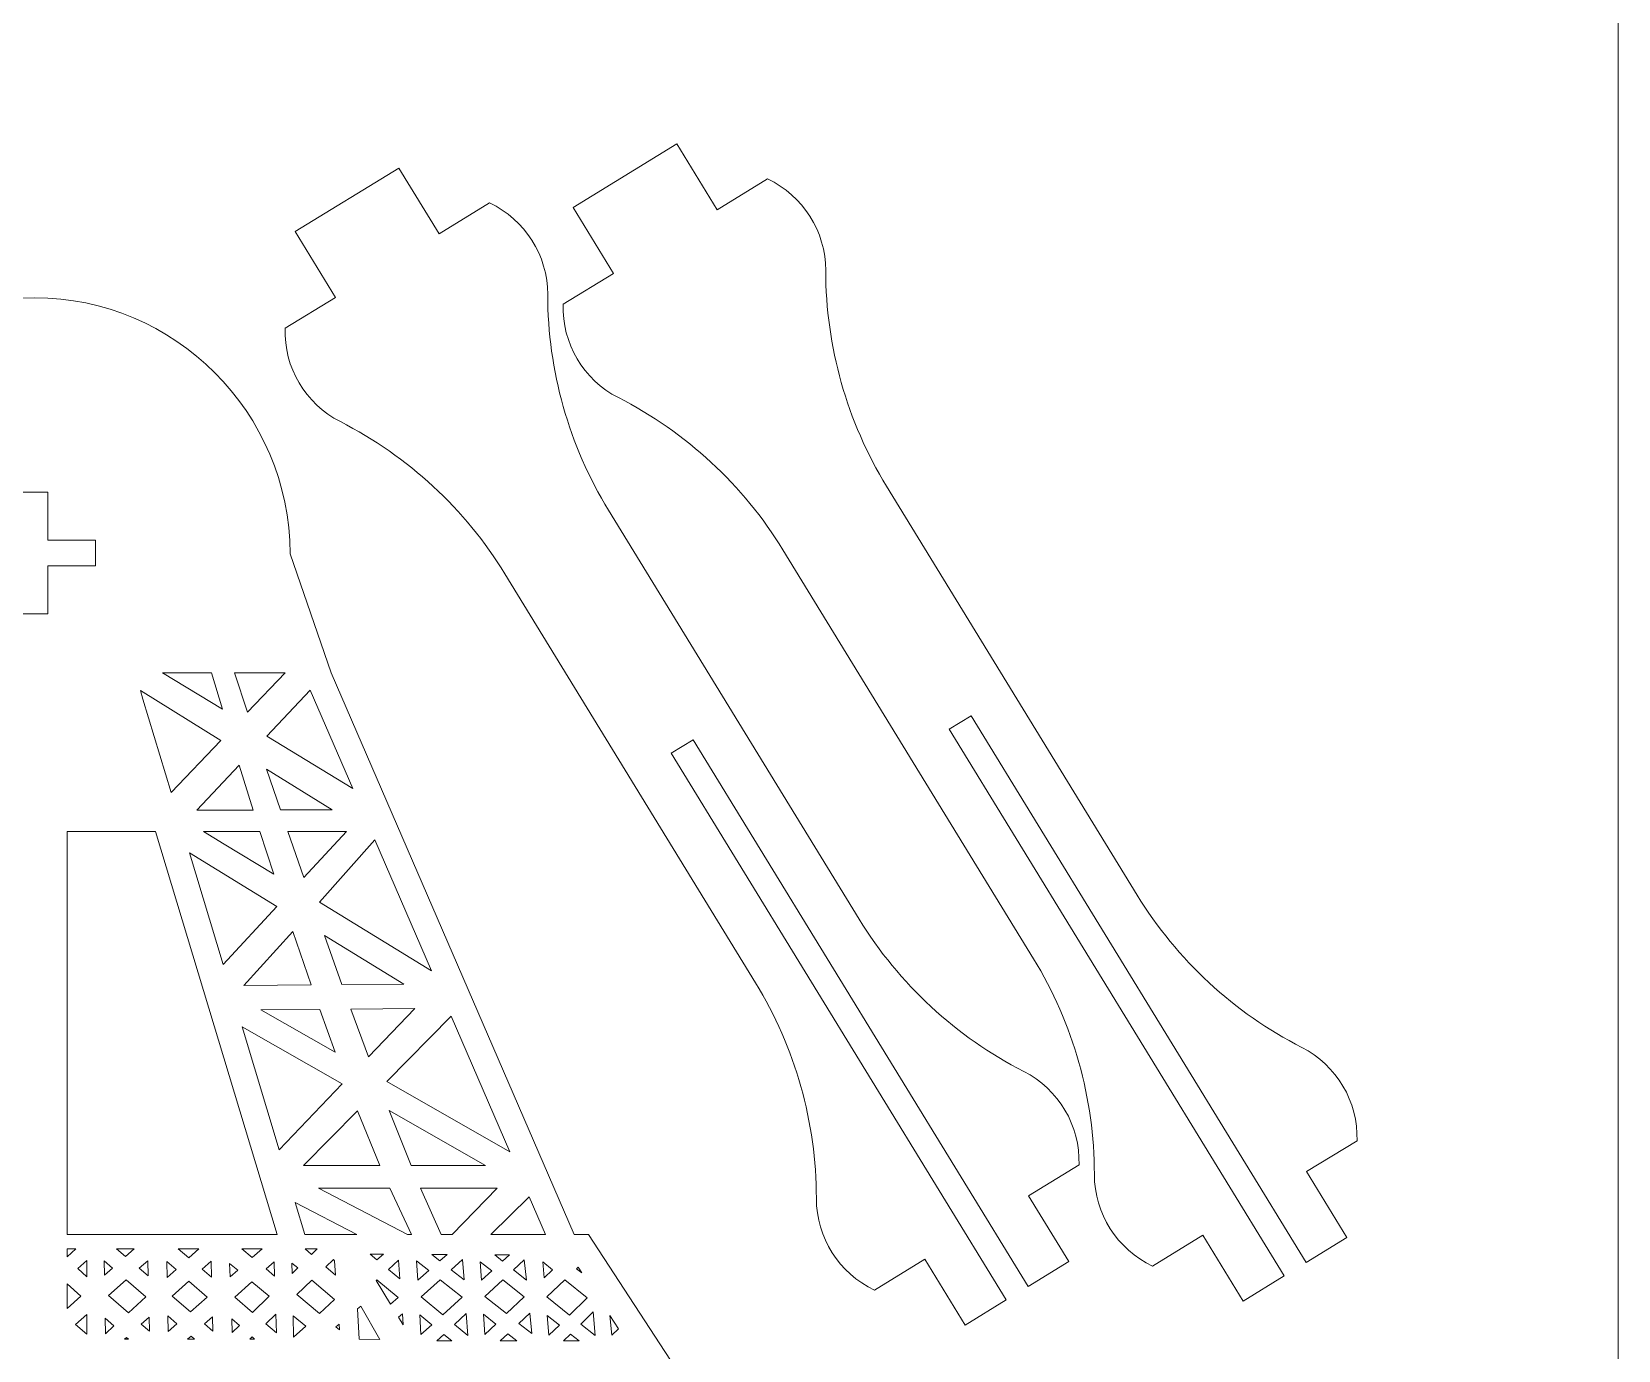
# Model space of a CAD drawing. Header units: millimetres. Extents: x -970 to 970, y -600 to 600.
# Drawn here: x 578.4 to 969.7, y -408.8 to -83.5 of the extents above; entities that cross this region are included whole.
import ezdxf

# ---------------------------------------------------------------- set-up
doc = ezdxf.new("R2010")
doc.units = ezdxf.units.MM
doc.header["$MEASUREMENT"] = 0
doc.layers.add('Camada 1', color=7, linetype='Continuous')

msp = doc.modelspace()

# ---------------------------------------------------------------- linework, layer by layer
at = {"layer": 'Camada 1', "color": 142, "lineweight": 20}
msp.add_lwpolyline([(-51.9447, -599.6855), (969.7313, -599.6855), (969.7313, 490.8211), (-51.9447, 490.8211), (-51.9447, -599.6855)], close=True, dxfattribs=at)
at = {"layer": 'Camada 1', "color": 230, "lineweight": 9}
for points in [[(723.0704, -173.8193), (739.805, -182.3556), (753.8555, -195.3501), (763.6707, -211.3682), (763.6707, -211.3682), (763.6707, -211.3682), (825.4794, -312.2376), (825.4794, -312.2376), (825.4794, -312.2376), (835.2945, -328.2555), (840.4925, -346.6742), (840.4999, -365.4602), (840.4999, -365.4602), (840.5037, -375.1371), (846.0919, -383.9429), (854.8462, -388.0666), (854.8462, -388.0666), (854.8462, -388.0666), (867.2769, -380.4496), (867.2769, -380.4496), (867.2769, -380.4496), (867.2769, -380.4496), (877.2274, -396.6884), (877.2274, -396.6884), (877.2274, -396.6884), (877.2274, -396.6884), (887.31, -390.5102), (887.31, -390.5102), (887.31, -390.5102), (887.31, -390.5102), (804.6576, -255.6244), (804.6576, -255.6244), (804.6576, -255.6244), (804.6576, -255.6244), (810.072, -252.3067), (810.072, -252.3067), (810.072, -252.3067), (810.072, -252.3067), (892.7244, -387.1925), (892.7244, -387.1925), (892.7244, -387.1925), (892.7244, -387.1925), (902.807, -381.0143), (902.807, -381.0143), (902.807, -381.0143), (902.807, -381.0143), (892.8565, -364.7755), (892.8565, -364.7755), (892.8565, -364.7755), (892.8565, -364.7755), (905.2872, -357.1585), (905.2872, -357.1585), (905.2872, -357.1585), (905.5879, -347.4862), (900.2794, -338.5091), (891.6591, -334.1119), (891.6591, -334.1119), (874.9245, -325.5756), (860.874, -312.5812), (851.0587, -296.5631), (851.0587, -296.5631), (851.0587, -296.5631), (789.2503, -195.694), (789.2503, -195.694), (789.2503, -195.694), (779.4351, -179.676), (774.2369, -161.2572), (774.2296, -142.4711), (774.2296, -142.4711), (774.2258, -132.7942), (768.6377, -123.9885), (759.8833, -119.8646), (759.8833, -119.8646), (759.8833, -119.8646), (747.4526, -127.4816), (747.4526, -127.4816), (747.4526, -127.4816), (747.4526, -127.4816), (737.5021, -111.2428), (737.5021, -111.2428), (737.5021, -111.2428), (737.5021, -111.2428), (711.9225, -126.9169), (711.9225, -126.9169), (711.9225, -126.9169), (711.9225, -126.9169), (721.873, -143.1558), (721.873, -143.1558), (721.873, -143.1558), (721.873, -143.1558), (709.4423, -150.7728), (709.4423, -150.7728), (709.4423, -150.7728), (709.1416, -160.4451), (714.4501, -169.4223), (723.0704, -173.8193)], [(654.4904, -179.7459), (671.225, -188.2822), (685.2755, -201.2767), (695.0907, -217.2948), (695.0907, -217.2948), (695.0907, -217.2948), (756.8994, -318.1642), (756.8994, -318.1642), (756.8994, -318.1642), (766.7145, -334.1821), (771.9126, -352.6008), (771.9199, -371.3868), (771.9199, -371.3868), (771.9237, -381.0637), (777.5119, -389.8695), (786.2662, -393.9932), (786.2662, -393.9932), (786.2662, -393.9932), (798.6969, -386.3762), (798.6969, -386.3762), (798.6969, -386.3762), (798.6969, -386.3762), (808.6474, -402.615), (808.6474, -402.615), (808.6474, -402.615), (808.6474, -402.615), (818.73, -396.4368), (818.73, -396.4368), (818.73, -396.4368), (818.73, -396.4368), (736.0776, -261.551), (736.0776, -261.551), (736.0776, -261.551), (736.0776, -261.551), (741.492, -258.2333), (741.492, -258.2333), (741.492, -258.2333), (741.492, -258.2333), (824.1444, -393.1191), (824.1444, -393.1191), (824.1444, -393.1191), (824.1444, -393.1191), (834.227, -386.9409), (834.227, -386.9409), (834.227, -386.9409), (834.227, -386.9409), (824.2765, -370.7021), (824.2765, -370.7021), (824.2765, -370.7021), (824.2765, -370.7021), (836.7072, -363.0851), (836.7072, -363.0851), (836.7072, -363.0851), (837.0079, -353.4128), (831.6994, -344.4357), (823.0791, -340.0385), (823.0791, -340.0385), (806.3445, -331.5022), (792.294, -318.5078), (782.4787, -302.4897), (782.4787, -302.4897), (782.4787, -302.4897), (720.6703, -201.6206), (720.6703, -201.6206), (720.6703, -201.6206), (710.8551, -185.6026), (705.6569, -167.1838), (705.6496, -148.3977), (705.6496, -148.3977), (705.6458, -138.7208), (700.0577, -129.9151), (691.3033, -125.7912), (691.3033, -125.7912), (691.3033, -125.7912), (678.8726, -133.4082), (678.8726, -133.4082), (678.8726, -133.4082), (678.8726, -133.4082), (668.9221, -117.1694), (668.9221, -117.1694), (668.9221, -117.1694), (668.9221, -117.1694), (643.3425, -132.8435), (643.3425, -132.8435), (643.3425, -132.8435), (643.3425, -132.8435), (653.293, -149.0824), (653.293, -149.0824), (653.293, -149.0824), (653.293, -149.0824), (640.8623, -156.6994), (640.8623, -156.6994), (640.8623, -156.6994), (640.5616, -166.3717), (645.8701, -175.3489), (654.4904, -179.7459)]]:
    msp.add_open_spline(points, degree=3, knots=[0, 0, 0, 0, 0.04, 0.04, 0.04, 0.04, 0.08, 0.08, 0.08, 0.08, 0.12, 0.12, 0.12, 0.12, 0.16, 0.16, 0.16, 0.16, 0.2, 0.2, 0.2, 0.2, 0.24, 0.24, 0.24, 0.24, 0.28, 0.28, 0.28, 0.28, 0.32, 0.32, 0.32, 0.32, 0.36, 0.36, 0.36, 0.36, 0.4, 0.4, 0.4, 0.4, 0.44, 0.44, 0.44, 0.44, 0.48, 0.48, 0.48, 0.48, 0.52, 0.52, 0.52, 0.52, 0.56, 0.56, 0.56, 0.56, 0.6, 0.6, 0.6, 0.6, 0.64, 0.64, 0.64, 0.64, 0.68, 0.68, 0.68, 0.68, 0.72, 0.72, 0.72, 0.72, 0.76, 0.76, 0.76, 0.76, 0.8, 0.8, 0.8, 0.8, 0.84, 0.84, 0.84, 0.84, 0.88, 0.88, 0.88, 0.88, 0.92, 0.92, 0.92, 0.92, 1, 1, 1, 1], dxfattribs=at)
at = {"layer": 'Camada 1', "color": 230, "lineweight": 20}
for points, knots in [([(516.1891, -212.3307), (516.1891, -212.3307), (505.761, -241.686), (505.761, -241.686), (505.761, -241.686), (505.761, -241.686), (445.8391, -380.3067), (445.8391, -380.3067), (445.8391, -380.3067), (445.8391, -380.3067), (442.335, -380.3067), (442.335, -380.3067), (442.335, -380.3067), (442.335, -380.3067), (352.7651, -517.5432), (352.7651, -517.5432), (352.7651, -517.5432), (352.7651, -517.5432), (352.7651, -535.2789), (352.7651, -535.2789), (352.7651, -535.2789), (352.7651, -535.2789), (355.9432, -535.2789), (355.9432, -535.2789), (355.9432, -535.2789), (355.9432, -535.2789), (355.9432, -543.5607), (355.9432, -543.5607), (355.9432, -543.5607), (355.9432, -543.5607), (352.7651, -543.5607), (352.7651, -543.5607), (352.7651, -543.5607), (352.7651, -543.5607), (352.7651, -550.4198), (352.7651, -550.4198), (352.7651, -550.4198), (352.7651, -550.4198), (372.9432, -550.4198), (372.9432, -550.4198), (372.9432, -550.4198), (372.9432, -550.4198), (372.9432, -547.2448), (372.9432, -547.2448), (372.9432, -547.2448), (372.9432, -547.2448), (412.9432, -547.2448), (412.9432, -547.2448), (412.9432, -547.2448), (412.9432, -547.2448), (412.9432, -550.4198), (412.9432, -550.4198), (412.9432, -550.4198), (412.9432, -550.4198), (745.0832, -550.4198), (745.0832, -550.4198), (745.0832, -550.4198), (745.0832, -550.4198), (745.0832, -547.2448), (745.0832, -547.2448), (745.0832, -547.2448), (745.0832, -547.2448), (785.0832, -547.2448), (785.0832, -547.2448), (785.0832, -547.2448), (785.0832, -547.2448), (785.0832, -550.4198), (785.0832, -550.4198), (785.0832, -550.4198), (785.0832, -550.4198), (805.2582, -550.4198), (805.2582, -550.4198), (805.2582, -550.4198), (805.2582, -550.4198), (805.2582, -543.5607), (805.2582, -543.5607), (805.2582, -543.5607), (805.2582, -543.5607), (802.0832, -543.5607), (802.0832, -543.5607), (802.0832, -543.5607), (802.0832, -543.5607), (802.0832, -535.2789), (802.0832, -535.2789), (802.0832, -535.2789), (802.0832, -535.2789), (805.2582, -535.2789), (805.2582, -535.2789), (805.2582, -535.2789), (805.2582, -535.2789), (805.2582, -517.5432), (805.2582, -517.5432), (805.2582, -517.5432), (805.2582, -517.5432), (715.6883, -380.3067), (715.6883, -380.3067), (715.6883, -380.3067), (715.6883, -380.3067), (712.1842, -380.3067), (712.1842, -380.3067), (712.1842, -380.3067), (712.1842, -380.3067), (652.2623, -241.686), (652.2623, -241.686), (652.2623, -241.686), (652.2623, -241.686), (642.0795, -212.3307), (642.0795, -212.3307), (642.0795, -212.3307), (642.0795, -177.452), (613.5, -149.1773), (579.1343, -149.1773), (579.1343, -149.1773), (544.7686, -149.1773), (517.6499, -175.8131), (516.0537, -209.2706), (516.0537, -209.2706), (516.0053, -210.2846), (516.1891, -211.3048), (516.1891, -212.3307)], [0, 0, 0, 0, 0.03225806, 0.03225806, 0.03225806, 0.03225806, 0.06451613, 0.06451613, 0.06451613, 0.06451613, 0.09677419, 0.09677419, 0.09677419, 0.09677419, 0.12903226, 0.12903226, 0.12903226, 0.12903226, 0.16129032, 0.16129032, 0.16129032, 0.16129032, 0.19354839, 0.19354839, 0.19354839, 0.19354839, 0.22580645, 0.22580645, 0.22580645, 0.22580645, 0.25806452, 0.25806452, 0.25806452, 0.25806452, 0.29032258, 0.29032258, 0.29032258, 0.29032258, 0.32258065, 0.32258065, 0.32258065, 0.32258065, 0.35483871, 0.35483871, 0.35483871, 0.35483871, 0.38709677, 0.38709677, 0.38709677, 0.38709677, 0.41935484, 0.41935484, 0.41935484, 0.41935484, 0.4516129, 0.4516129, 0.4516129, 0.4516129, 0.48387097, 0.48387097, 0.48387097, 0.48387097, 0.51612903, 0.51612903, 0.51612903, 0.51612903, 0.5483871, 0.5483871, 0.5483871, 0.5483871, 0.58064516, 0.58064516, 0.58064516, 0.58064516, 0.61290323, 0.61290323, 0.61290323, 0.61290323, 0.64516129, 0.64516129, 0.64516129, 0.64516129, 0.67741935, 0.67741935, 0.67741935, 0.67741935, 0.70967742, 0.70967742, 0.70967742, 0.70967742, 0.74193548, 0.74193548, 0.74193548, 0.74193548, 0.77419355, 0.77419355, 0.77419355, 0.77419355, 0.80645161, 0.80645161, 0.80645161, 0.80645161, 0.83870968, 0.83870968, 0.83870968, 0.83870968, 0.87096774, 0.87096774, 0.87096774, 0.87096774, 0.90322581, 0.90322581, 0.90322581, 0.90322581, 0.93548387, 0.93548387, 0.93548387, 0.93548387, 1, 1, 1, 1]), ([(582.3092, -197.1229), (582.3092, -197.1229), (582.3092, -208.9479), (582.3092, -208.9479), (582.3092, -208.9479), (582.3092, -208.9479), (594.1342, -208.9479), (594.1342, -208.9479), (594.1342, -208.9479), (594.1342, -208.9479), (594.1342, -215.2979), (594.1342, -215.2979), (594.1342, -215.2979), (594.1342, -215.2979), (582.3092, -215.2979), (582.3092, -215.2979), (582.3092, -215.2979), (582.3092, -215.2979), (582.3092, -227.1229), (582.3092, -227.1229), (582.3092, -227.1229), (582.3092, -227.1229), (575.9592, -227.1229), (575.9592, -227.1229), (575.9592, -227.1229), (575.9592, -227.1229), (575.9592, -215.2979), (575.9592, -215.2979), (575.9592, -215.2979), (575.9592, -215.2979), (564.1343, -215.2979), (564.1343, -215.2979), (564.1343, -215.2979), (564.1343, -215.2979), (564.1343, -208.9479), (564.1343, -208.9479), (564.1343, -208.9479), (564.1343, -208.9479), (575.9592, -208.9479), (575.9592, -208.9479), (575.9592, -208.9479), (575.9592, -208.9479), (575.9592, -197.1229), (575.9592, -197.1229), (575.9592, -197.1229), (575.9592, -197.1229), (582.3092, -197.1229), (582.3092, -197.1229)], [0, 0, 0, 0, 0.07692308, 0.07692308, 0.07692308, 0.07692308, 0.15384615, 0.15384615, 0.15384615, 0.15384615, 0.23076923, 0.23076923, 0.23076923, 0.23076923, 0.30769231, 0.30769231, 0.30769231, 0.30769231, 0.38461538, 0.38461538, 0.38461538, 0.38461538, 0.46153846, 0.46153846, 0.46153846, 0.46153846, 0.53846154, 0.53846154, 0.53846154, 0.53846154, 0.61538462, 0.61538462, 0.61538462, 0.61538462, 0.69230769, 0.69230769, 0.69230769, 0.69230769, 0.76923077, 0.76923077, 0.76923077, 0.76923077, 0.84615385, 0.84615385, 0.84615385, 0.84615385, 1, 1, 1, 1]), ([(610.5871, -241.686), (610.5871, -241.686), (622.7478, -241.6861), (622.7478, -241.6861), (622.7478, -241.6861), (622.7478, -241.6861), (625.3855, -250.6757), (625.3855, -250.6757), (625.3855, -250.6757), (625.3855, -250.6757), (610.5871, -241.686), (610.5871, -241.686)], [0, 0, 0, 0, 0.25, 0.25, 0.25, 0.25, 0.5, 0.5, 0.5, 0.5, 1, 1, 1, 1]), ([(628.3626, -241.686), (628.3626, -241.686), (640.8854, -241.6861), (640.8854, -241.6861), (640.8854, -241.6861), (640.8854, -241.6861), (631.6007, -251.4447), (631.6007, -251.4447), (631.6007, -251.4447), (631.6007, -251.4447), (628.3626, -241.686), (628.3626, -241.686)], [0, 0, 0, 0, 0.25, 0.25, 0.25, 0.25, 0.5, 0.5, 0.5, 0.5, 1, 1, 1, 1]), ([(605.2122, -246.0708), (605.2122, -246.0708), (624.9803, -258.4025), (624.9803, -258.4025), (624.9803, -258.4025), (624.9803, -258.4025), (612.7636, -271.2431), (612.7636, -271.2431), (612.7636, -271.2431), (612.7636, -271.2431), (605.7944, -248.1861), (605.7944, -248.1861), (605.7944, -248.1861), (605.7944, -248.1861), (605.2122, -246.0708), (605.2122, -246.0708)], [0, 0, 0, 0, 0.2, 0.2, 0.2, 0.2, 0.4, 0.4, 0.4, 0.4, 0.6, 0.6, 0.6, 0.6, 1, 1, 1, 1]), ([(636.352, -257.344), (636.352, -257.344), (647.0756, -245.9987), (647.0756, -245.9987), (647.0756, -245.9987), (647.0756, -245.9987), (657.5613, -270.268), (657.5613, -270.268), (657.5613, -270.268), (657.5613, -270.268), (636.352, -257.344), (636.352, -257.344)], [0, 0, 0, 0, 0.25, 0.25, 0.25, 0.25, 0.5, 0.5, 0.5, 0.5, 1, 1, 1, 1]), ([(629.5662, -264.5194), (629.5662, -264.5194), (632.994, -275.5619), (632.994, -275.5619), (632.994, -275.5619), (632.994, -275.5619), (619.0858, -275.6059), (619.0858, -275.6059), (619.0858, -275.6059), (619.0858, -275.6059), (629.5662, -264.5194), (629.5662, -264.5194)], [0, 0, 0, 0, 0.25, 0.25, 0.25, 0.25, 0.5, 0.5, 0.5, 0.5, 1, 1, 1, 1]), ([(639.7443, -275.5377), (639.7443, -275.5377), (636.31, -265.453), (636.31, -265.453), (636.31, -265.453), (636.31, -265.453), (652.4473, -275.4976), (652.4473, -275.4976), (652.4473, -275.4976), (652.4473, -275.4976), (639.7443, -275.5377), (639.7443, -275.5377)], [0, 0, 0, 0, 0.25, 0.25, 0.25, 0.25, 0.5, 0.5, 0.5, 0.5, 1, 1, 1, 1]), ([(587.0842, -280.8601), (587.0842, -280.8601), (608.88, -280.8601), (608.88, -280.8601), (608.88, -280.8601), (608.88, -280.8601), (638.939, -380.3067), (638.939, -380.3067), (638.939, -380.3067), (638.939, -380.3067), (587.0842, -380.3067), (587.0842, -380.3067), (587.0842, -380.3067), (587.0842, -380.3067), (587.0842, -280.8601), (587.0842, -280.8601)], [0, 0, 0, 0, 0.2, 0.2, 0.2, 0.2, 0.4, 0.4, 0.4, 0.4, 0.6, 0.6, 0.6, 0.6, 1, 1, 1, 1]), ([(620.7409, -280.8601), (620.7409, -280.8601), (634.6693, -280.8601), (634.6693, -280.8601), (634.6693, -280.8601), (634.6693, -280.8601), (638.0486, -291.3727), (638.0486, -291.3727), (638.0486, -291.3727), (638.0486, -291.3727), (625.8643, -283.9583), (625.8643, -283.9583), (625.8643, -283.9583), (625.8643, -283.9583), (620.7409, -280.8601), (620.7409, -280.8601)], [0, 0, 0, 0, 0.2, 0.2, 0.2, 0.2, 0.4, 0.4, 0.4, 0.4, 0.6, 0.6, 0.6, 0.6, 1, 1, 1, 1]), ([(641.5727, -280.8601), (641.5727, -280.8601), (645.4939, -292.1681), (645.4939, -292.1681), (645.4939, -292.1681), (645.4939, -292.1681), (655.9809, -280.8601), (655.9809, -280.8601), (655.9809, -280.8601), (655.9809, -280.8601), (641.5727, -280.8601), (641.5727, -280.8601)], [0, 0, 0, 0, 0.25, 0.25, 0.25, 0.25, 0.5, 0.5, 0.5, 0.5, 1, 1, 1, 1]), ([(649.3261, -298.2671), (649.3261, -298.2671), (663.0398, -282.948), (663.0398, -282.948), (663.0398, -282.948), (663.0398, -282.948), (676.9743, -315.1996), (676.9743, -315.1996), (676.9743, -315.1996), (676.9743, -315.1996), (649.3261, -298.2671), (649.3261, -298.2671)], [0, 0, 0, 0, 0.25, 0.25, 0.25, 0.25, 0.5, 0.5, 0.5, 0.5, 1, 1, 1, 1]), ([(617.264, -286.1321), (617.264, -286.1321), (638.8398, -299.3486), (638.8398, -299.3486), (638.8398, -299.3486), (638.8398, -299.3486), (625.5819, -313.6511), (625.5819, -313.6511), (625.5819, -313.6511), (625.5819, -313.6511), (617.264, -286.1321), (617.264, -286.1321)], [0, 0, 0, 0, 0.25, 0.25, 0.25, 0.25, 0.5, 0.5, 0.5, 0.5, 1, 1, 1, 1]), ([(642.7349, -305.5256), (642.7349, -305.5256), (647.2567, -318.6994), (647.2567, -318.6994), (647.2567, -318.6994), (647.2567, -318.6994), (630.6546, -318.8391), (630.6546, -318.8391), (630.6546, -318.8391), (630.6546, -318.8391), (642.7349, -305.5256), (642.7349, -305.5256)], [0, 0, 0, 0, 0.25, 0.25, 0.25, 0.25, 0.5, 0.5, 0.5, 0.5, 1, 1, 1, 1]), ([(650.5456, -306.5142), (650.5456, -306.5142), (670.1307, -318.5077), (670.1307, -318.5077), (670.1307, -318.5077), (670.1307, -318.5077), (654.8967, -318.6349), (654.8967, -318.6349), (654.8967, -318.6349), (654.8967, -318.6349), (650.5456, -306.5142), (650.5456, -306.5142)], [0, 0, 0, 0, 0.25, 0.25, 0.25, 0.25, 0.5, 0.5, 0.5, 0.5, 1, 1, 1, 1]), ([(634.8599, -324.8946), (634.8599, -324.8946), (649.394, -324.7526), (649.394, -324.7526), (649.394, -324.7526), (649.394, -324.7526), (653.2234, -335.3068), (653.2234, -335.3068), (653.2234, -335.3068), (653.2234, -335.3068), (634.8599, -324.8946), (634.8599, -324.8946)], [0, 0, 0, 0, 0.25, 0.25, 0.25, 0.25, 0.5, 0.5, 0.5, 0.5, 1, 1, 1, 1]), ([(657.0977, -324.6755), (657.0977, -324.6755), (672.8999, -324.5193), (672.8999, -324.5193), (672.8999, -324.5193), (672.8999, -324.5193), (661.4492, -336.4178), (661.4492, -336.4178), (661.4492, -336.4178), (661.4492, -336.4178), (657.0977, -324.6755), (657.0977, -324.6755)], [0, 0, 0, 0, 0.25, 0.25, 0.25, 0.25, 0.5, 0.5, 0.5, 0.5, 1, 1, 1, 1]), ([(665.9358, -342.5196), (665.9358, -342.5196), (681.827, -326.4312), (681.827, -326.4312), (681.827, -326.4312), (681.827, -326.4312), (696.268, -359.8551), (696.268, -359.8551), (696.268, -359.8551), (696.268, -359.8551), (665.9358, -342.5196), (665.9358, -342.5196)], [0, 0, 0, 0, 0.25, 0.25, 0.25, 0.25, 0.5, 0.5, 0.5, 0.5, 1, 1, 1, 1]), ([(630.2412, -329.0659), (630.2412, -329.0659), (654.9743, -343.139), (654.9743, -343.139), (654.9743, -343.139), (654.9743, -343.139), (639.4004, -359.3679), (639.4004, -359.3679), (639.4004, -359.3679), (639.4004, -359.3679), (630.2412, -329.0659), (630.2412, -329.0659)], [0, 0, 0, 0, 0.25, 0.25, 0.25, 0.25, 0.5, 0.5, 0.5, 0.5, 1, 1, 1, 1]), ([(645.3746, -363.2382), (645.3746, -363.2382), (658.7367, -349.7737), (658.7367, -349.7737), (658.7367, -349.7737), (658.7367, -349.7737), (664.2414, -363.2382), (664.2414, -363.2382), (664.2414, -363.2382), (664.2414, -363.2382), (645.3746, -363.2382), (645.3746, -363.2382)], [0, 0, 0, 0, 0.25, 0.25, 0.25, 0.25, 0.5, 0.5, 0.5, 0.5, 1, 1, 1, 1]), ([(666.5252, -349.7157), (666.5252, -349.7157), (690.2913, -363.2382), (690.2913, -363.2382), (690.2913, -363.2382), (690.2913, -363.2382), (671.9258, -363.2382), (671.9258, -363.2382), (671.9258, -363.2382), (671.9258, -363.2382), (666.5252, -349.7157), (666.5252, -349.7157)], [0, 0, 0, 0, 0.25, 0.25, 0.25, 0.25, 0.5, 0.5, 0.5, 0.5, 1, 1, 1, 1]), ([(649.0807, -368.8423), (649.0807, -368.8423), (666.6788, -368.8423), (666.6788, -368.8423), (666.6788, -368.8423), (666.6788, -368.8423), (672.0639, -380.3067), (672.0639, -380.3067), (672.0639, -380.3067), (672.0639, -380.3067), (671.0182, -380.3067), (671.0182, -380.3067), (671.0182, -380.3067), (671.0182, -380.3067), (649.0807, -368.8423), (649.0807, -368.8423)], [0, 0, 0, 0, 0.2, 0.2, 0.2, 0.2, 0.4, 0.4, 0.4, 0.4, 0.6, 0.6, 0.6, 0.6, 1, 1, 1, 1]), ([(674.2657, -368.8423), (674.2657, -368.8423), (693.1705, -368.8423), (693.1705, -368.8423), (693.1705, -368.8423), (693.1705, -368.8423), (682.0586, -380.3067), (682.0586, -380.3067), (682.0586, -380.3067), (682.0586, -380.3067), (679.3832, -380.3067), (679.3832, -380.3067), (679.3832, -380.3067), (679.3832, -380.3067), (674.2657, -368.8423), (674.2657, -368.8423)], [0, 0, 0, 0, 0.2, 0.2, 0.2, 0.2, 0.4, 0.4, 0.4, 0.4, 0.6, 0.6, 0.6, 0.6, 1, 1, 1, 1]), ([(691.6175, -380.3067), (691.6175, -380.3067), (701.0754, -370.9818), (701.0754, -370.9818), (701.0754, -370.9818), (701.0754, -370.9818), (705.1043, -380.3067), (705.1043, -380.3067), (705.1043, -380.3067), (705.1043, -380.3067), (691.6175, -380.3067), (691.6175, -380.3067)], [0, 0, 0, 0, 0.25, 0.25, 0.25, 0.25, 0.5, 0.5, 0.5, 0.5, 1, 1, 1, 1]), ([(643.3269, -372.3584), (643.3269, -372.3584), (658.5942, -380.3067), (658.5942, -380.3067), (658.5942, -380.3067), (658.5942, -380.3067), (645.7294, -380.3067), (645.7294, -380.3067), (645.7294, -380.3067), (645.7294, -380.3067), (643.3269, -372.3584), (643.3269, -372.3584)], [0, 0, 0, 0, 0.25, 0.25, 0.25, 0.25, 0.5, 0.5, 0.5, 0.5, 1, 1, 1, 1]), ([(587.0842, -383.7978), (587.0842, -383.7978), (589.2461, -383.7978), (589.2461, -383.7978), (589.2461, -383.7978), (589.2461, -383.7978), (587.0842, -385.7824), (587.0842, -385.7824), (587.0842, -385.7824), (587.0842, -385.7824), (587.0842, -383.7978), (587.0842, -383.7978)], [0, 0, 0, 0, 0.25, 0.25, 0.25, 0.25, 0.5, 0.5, 0.5, 0.5, 1, 1, 1, 1]), ([(591.9743, -386.7184), (591.9743, -386.7184), (591.9743, -390.688), (591.9743, -390.688), (591.9743, -390.688), (591.9743, -390.688), (589.7054, -388.7099), (589.7054, -388.7099), (589.7054, -388.7099), (589.7054, -388.7099), (591.9743, -386.7184), (591.9743, -386.7184)], [0, 0, 0, 0, 0.25, 0.25, 0.25, 0.25, 0.5, 0.5, 0.5, 0.5, 1, 1, 1, 1]), ([(596.261, -386.8048), (596.261, -386.8048), (598.2998, -388.5712), (598.2998, -388.5712), (598.2998, -388.5712), (598.2998, -388.5712), (596.3144, -390.3361), (596.3144, -390.3361), (596.3144, -390.3361), (596.3144, -390.3361), (596.261, -386.8048), (596.261, -386.8048)], [0, 0, 0, 0, 0.25, 0.25, 0.25, 0.25, 0.5, 0.5, 0.5, 0.5, 1, 1, 1, 1]), ([(599.245, -383.7978), (599.245, -383.7978), (603.6708, -383.7978), (603.6708, -383.7978), (603.6708, -383.7978), (603.6708, -383.7978), (601.5048, -385.7221), (601.5048, -385.7221), (601.5048, -385.7221), (601.5048, -385.7221), (599.245, -383.7978), (599.245, -383.7978)], [0, 0, 0, 0, 0.25, 0.25, 0.25, 0.25, 0.5, 0.5, 0.5, 0.5, 1, 1, 1, 1]), ([(607.0063, -386.7548), (607.0063, -386.7548), (607.0856, -390.4805), (607.0856, -390.4805), (607.0856, -390.4805), (607.0856, -390.4805), (604.8955, -388.6139), (604.8955, -388.6139), (604.8955, -388.6139), (604.8955, -388.6139), (607.0063, -386.7548), (607.0063, -386.7548)], [0, 0, 0, 0, 0.25, 0.25, 0.25, 0.25, 0.5, 0.5, 0.5, 0.5, 1, 1, 1, 1]), ([(611.7256, -386.9597), (611.7256, -386.9597), (613.9569, -388.932), (613.9569, -388.932), (613.9569, -388.932), (613.9569, -388.932), (611.7868, -390.903), (611.7868, -390.903), (611.7868, -390.903), (611.7868, -390.903), (611.7256, -386.9597), (611.7256, -386.9597)], [0, 0, 0, 0, 0.25, 0.25, 0.25, 0.25, 0.5, 0.5, 0.5, 0.5, 1, 1, 1, 1]), ([(614.5008, -383.7978), (614.5008, -383.7978), (619.6175, -383.7978), (619.6175, -383.7978), (619.6175, -383.7978), (619.6175, -383.7978), (617.1327, -386.053), (617.1327, -386.053), (617.1327, -386.053), (617.1327, -386.053), (614.5008, -383.7978), (614.5008, -383.7978)], [0, 0, 0, 0, 0.25, 0.25, 0.25, 0.25, 0.5, 0.5, 0.5, 0.5, 1, 1, 1, 1]), ([(620.3969, -388.8434), (620.3969, -388.8434), (622.6289, -386.8288), (622.6289, -386.8288), (622.6289, -386.8288), (622.6289, -386.8288), (622.7297, -390.8425), (622.7297, -390.8425), (622.7297, -390.8425), (622.7297, -390.8425), (620.3969, -388.8434), (620.3969, -388.8434)], [0, 0, 0, 0, 0.25, 0.25, 0.25, 0.25, 0.5, 0.5, 0.5, 0.5, 1, 1, 1, 1]), ([(627.1571, -387.4454), (627.1571, -387.4454), (629.1663, -389.0978), (629.1663, -389.0978), (629.1663, -389.0978), (629.1663, -389.0978), (627.2866, -390.7482), (627.2866, -390.7482), (627.2866, -390.7482), (627.2866, -390.7482), (627.1571, -387.4454), (627.1571, -387.4454)], [0, 0, 0, 0, 0.25, 0.25, 0.25, 0.25, 0.5, 0.5, 0.5, 0.5, 1, 1, 1, 1]), ([(630.167, -383.7978), (630.167, -383.7978), (635.2107, -383.7978), (635.2107, -383.7978), (635.2107, -383.7978), (635.2107, -383.7978), (632.76, -385.9474), (632.76, -385.9474), (632.76, -385.9474), (632.76, -385.9474), (630.167, -383.7978), (630.167, -383.7978)], [0, 0, 0, 0, 0.25, 0.25, 0.25, 0.25, 0.5, 0.5, 0.5, 0.5, 1, 1, 1, 1]), ([(636.184, -388.7901), (636.184, -388.7901), (638.1672, -387.0176), (638.1672, -387.0176), (638.1672, -387.0176), (638.1672, -387.0176), (638.2862, -390.5326), (638.2862, -390.5326), (638.2862, -390.5326), (638.2862, -390.5326), (636.184, -388.7901), (636.184, -388.7901)], [0, 0, 0, 0, 0.25, 0.25, 0.25, 0.25, 0.5, 0.5, 0.5, 0.5, 1, 1, 1, 1]), ([(642.5418, -387.3176), (642.5418, -387.3176), (643.9728, -388.5398), (643.9728, -388.5398), (643.9728, -388.5398), (643.9728, -388.5398), (642.6001, -389.8966), (642.6001, -389.8966), (642.6001, -389.8966), (642.6001, -389.8966), (642.5418, -387.3176), (642.5418, -387.3176)], [0, 0, 0, 0, 0.25, 0.25, 0.25, 0.25, 0.5, 0.5, 0.5, 0.5, 1, 1, 1, 1]), ([(645.7853, -383.7978), (645.7853, -383.7978), (648.7755, -383.7978), (648.7755, -383.7978), (648.7755, -383.7978), (648.7755, -383.7978), (647.3756, -385.181), (647.3756, -385.181), (647.3756, -385.181), (647.3756, -385.181), (645.7853, -383.7978), (645.7853, -383.7978)], [0, 0, 0, 0, 0.25, 0.25, 0.25, 0.25, 0.5, 0.5, 0.5, 0.5, 1, 1, 1, 1]), ([(650.9252, -388.2637), (650.9252, -388.2637), (652.8396, -386.4475), (652.8396, -386.4475), (652.8396, -386.4475), (652.8396, -386.4475), (653.0235, -386.7651), (653.0235, -386.7651), (653.0235, -386.7651), (653.0235, -386.7651), (653.2892, -390.3198), (653.2892, -390.3198), (653.2892, -390.3198), (653.2892, -390.3198), (650.9252, -388.2637), (650.9252, -388.2637)], [0, 0, 0, 0, 0.2, 0.2, 0.2, 0.2, 0.4, 0.4, 0.4, 0.4, 0.6, 0.6, 0.6, 0.6, 1, 1, 1, 1]), ([(661.8229, -385.1066), (661.8229, -385.1066), (665.1531, -385.125), (665.1531, -385.125), (665.1531, -385.125), (665.1531, -385.125), (663.5269, -386.5263), (663.5269, -386.5263), (663.5269, -386.5263), (663.5269, -386.5263), (661.8229, -385.1066), (661.8229, -385.1066)], [0, 0, 0, 0, 0.25, 0.25, 0.25, 0.25, 0.5, 0.5, 0.5, 0.5, 1, 1, 1, 1]), ([(666.3518, -388.8797), (666.3518, -388.8797), (668.8511, -386.612), (668.8511, -386.612), (668.8511, -386.612), (668.8511, -386.612), (669.1844, -391.2388), (669.1844, -391.2388), (669.1844, -391.2388), (669.1844, -391.2388), (666.3518, -388.8797), (666.3518, -388.8797)], [0, 0, 0, 0, 0.25, 0.25, 0.25, 0.25, 0.5, 0.5, 0.5, 0.5, 1, 1, 1, 1]), ([(673.3016, -386.7629), (673.3016, -386.7629), (676.3206, -389.1742), (676.3206, -389.1742), (676.3206, -389.1742), (676.3206, -389.1742), (673.5817, -391.5717), (673.5817, -391.5717), (673.5817, -391.5717), (673.5817, -391.5717), (673.3016, -386.7629), (673.3016, -386.7629)], [0, 0, 0, 0, 0.25, 0.25, 0.25, 0.25, 0.5, 0.5, 0.5, 0.5, 1, 1, 1, 1]), ([(677.0832, -385.192), (677.0832, -385.192), (680.8476, -385.2126), (680.8476, -385.2126), (680.8476, -385.2126), (680.8476, -385.2126), (679.0716, -386.7696), (679.0716, -386.7696), (679.0716, -386.7696), (679.0716, -386.7696), (677.0832, -385.192), (677.0832, -385.192)], [0, 0, 0, 0, 0.25, 0.25, 0.25, 0.25, 0.5, 0.5, 0.5, 0.5, 1, 1, 1, 1]), ([(681.8511, -388.9729), (681.8511, -388.9729), (684.6626, -386.4378), (684.6626, -386.4378), (684.6626, -386.4378), (684.6626, -386.4378), (684.9987, -391.469), (684.9987, -391.469), (684.9987, -391.469), (684.9987, -391.469), (681.8511, -388.9729), (681.8511, -388.9729)], [0, 0, 0, 0, 0.25, 0.25, 0.25, 0.25, 0.5, 0.5, 0.5, 0.5, 1, 1, 1, 1]), ([(688.9844, -386.9838), (688.9844, -386.9838), (691.8248, -389.2554), (691.8248, -389.2554), (691.8248, -389.2554), (691.8248, -389.2554), (689.2749, -391.5459), (689.2749, -391.5459), (689.2749, -391.5459), (689.2749, -391.5459), (688.9844, -386.9838), (688.9844, -386.9838)], [0, 0, 0, 0, 0.25, 0.25, 0.25, 0.25, 0.5, 0.5, 0.5, 0.5, 1, 1, 1, 1]), ([(692.5664, -385.2793), (692.5664, -385.2793), (696.2317, -385.2999), (696.2317, -385.2999), (696.2317, -385.2999), (696.2317, -385.2999), (694.5099, -386.8472), (694.5099, -386.8472), (694.5099, -386.8472), (694.5099, -386.8472), (692.5664, -385.2793), (692.5664, -385.2793)], [0, 0, 0, 0, 0.25, 0.25, 0.25, 0.25, 0.5, 0.5, 0.5, 0.5, 1, 1, 1, 1]), ([(697.1814, -388.9982), (697.1814, -388.9982), (699.8694, -386.4986), (699.8694, -386.4986), (699.8694, -386.4986), (699.8694, -386.4986), (700.3796, -391.5759), (700.3796, -391.5759), (700.3796, -391.5759), (700.3796, -391.5759), (697.1814, -388.9982), (697.1814, -388.9982)], [0, 0, 0, 0, 0.25, 0.25, 0.25, 0.25, 0.5, 0.5, 0.5, 0.5, 1, 1, 1, 1]), ([(704.7682, -390.9812), (704.7682, -390.9812), (704.4376, -387.0417), (704.4376, -387.0417), (704.4376, -387.0417), (704.4376, -387.0417), (706.854, -388.9929), (706.854, -388.9929), (706.854, -388.9929), (706.854, -388.9929), (704.7682, -390.9812), (704.7682, -390.9812)], [0, 0, 0, 0, 0.25, 0.25, 0.25, 0.25, 0.5, 0.5, 0.5, 0.5, 1, 1, 1, 1]), ([(713.1711, -388.3426), (713.1711, -388.3426), (714.0938, -389.7562), (714.0938, -389.7562), (714.0938, -389.7562), (714.0938, -389.7562), (712.7672, -388.7247), (712.7672, -388.7247), (712.7672, -388.7247), (712.7672, -388.7247), (713.1711, -388.3426), (713.1711, -388.3426)], [0, 0, 0, 0, 0.25, 0.25, 0.25, 0.25, 0.5, 0.5, 0.5, 0.5, 1, 1, 1, 1]), ([(587.0842, -392.4661), (587.0842, -392.4661), (590.4833, -395.5185), (590.4833, -395.5185), (590.4833, -395.5185), (590.4833, -395.5185), (587.0842, -398.5399), (587.0842, -398.5399), (587.0842, -398.5399), (587.0842, -398.5399), (587.0842, -392.4661), (587.0842, -392.4661)], [0, 0, 0, 0, 0.25, 0.25, 0.25, 0.25, 0.5, 0.5, 0.5, 0.5, 1, 1, 1, 1]), ([(601.6502, -391.4724), (601.6502, -391.4724), (606.5182, -395.6859), (606.5182, -395.6859), (606.5182, -395.6859), (606.5182, -395.6859), (602.2075, -399.5983), (602.2075, -399.5983), (602.2075, -399.5983), (602.2075, -399.5983), (597.2864, -395.3132), (597.2864, -395.3132), (597.2864, -395.3132), (597.2864, -395.3132), (601.6502, -391.4724), (601.6502, -391.4724)], [0, 0, 0, 0, 0.2, 0.2, 0.2, 0.2, 0.4, 0.4, 0.4, 0.4, 0.6, 0.6, 0.6, 0.6, 1, 1, 1, 1]), ([(612.996, -395.5185), (612.996, -395.5185), (617.1546, -391.7674), (617.1546, -391.7674), (617.1546, -391.7674), (617.1546, -391.7674), (621.6205, -395.7199), (621.6205, -395.7199), (621.6205, -395.7199), (621.6205, -395.7199), (617.4882, -399.3464), (617.4882, -399.3464), (617.4882, -399.3464), (617.4882, -399.3464), (612.996, -395.5185), (612.996, -395.5185)], [0, 0, 0, 0, 0.2, 0.2, 0.2, 0.2, 0.4, 0.4, 0.4, 0.4, 0.6, 0.6, 0.6, 0.6, 1, 1, 1, 1]), ([(632.6384, -391.9569), (632.6384, -391.9569), (636.9384, -395.4944), (636.9384, -395.4944), (636.9384, -395.4944), (636.9384, -395.4944), (632.8626, -399.5207), (632.8626, -399.5207), (632.8626, -399.5207), (632.8626, -399.5207), (628.4269, -395.7232), (628.4269, -395.7232), (628.4269, -395.7232), (628.4269, -395.7232), (632.6384, -391.9569), (632.6384, -391.9569)], [0, 0, 0, 0, 0.2, 0.2, 0.2, 0.2, 0.4, 0.4, 0.4, 0.4, 0.6, 0.6, 0.6, 0.6, 1, 1, 1, 1]), ([(647.4784, -391.5358), (647.4784, -391.5358), (653.0829, -396.3259), (653.0829, -396.3259), (653.0829, -396.3259), (653.0829, -396.3259), (649.3779, -399.7371), (649.3779, -399.7371), (649.3779, -399.7371), (649.3779, -399.7371), (643.7561, -395.0717), (643.7561, -395.0717), (643.7561, -395.0717), (643.7561, -395.0717), (647.4784, -391.5358), (647.4784, -391.5358)], [0, 0, 0, 0, 0.2, 0.2, 0.2, 0.2, 0.4, 0.4, 0.4, 0.4, 0.6, 0.6, 0.6, 0.6, 1, 1, 1, 1]), ([(663.4668, -391.4976), (663.4668, -391.4976), (668.7514, -395.7913), (668.7514, -395.7913), (668.7514, -395.7913), (668.7514, -395.7913), (666.8677, -397.4349), (666.8677, -397.4349), (666.8677, -397.4349), (666.8677, -397.4349), (663.3426, -391.6098), (663.3426, -391.6098), (663.3426, -391.6098), (663.3426, -391.6098), (663.4668, -391.4976), (663.4668, -391.4976)], [0, 0, 0, 0, 0.2, 0.2, 0.2, 0.2, 0.4, 0.4, 0.4, 0.4, 0.6, 0.6, 0.6, 0.6, 1, 1, 1, 1]), ([(674.4665, -395.6433), (674.4665, -395.6433), (679.1355, -391.4289), (679.1355, -391.4289), (679.1355, -391.4289), (679.1355, -391.4289), (684.5699, -395.772), (684.5699, -395.772), (684.5699, -395.772), (684.5699, -395.772), (679.7825, -400.0709), (679.7825, -400.0709), (679.7825, -400.0709), (679.7825, -400.0709), (674.4665, -395.6433), (674.4665, -395.6433)], [0, 0, 0, 0, 0.2, 0.2, 0.2, 0.2, 0.4, 0.4, 0.4, 0.4, 0.6, 0.6, 0.6, 0.6, 1, 1, 1, 1]), ([(694.5532, -391.4405), (694.5532, -391.4405), (699.8455, -395.678), (699.8455, -395.678), (699.8455, -395.678), (699.8455, -395.678), (695.5125, -399.8104), (695.5125, -399.8104), (695.5125, -399.8104), (695.5125, -399.8104), (690.1368, -395.5467), (690.1368, -395.5467), (690.1368, -395.5467), (690.1368, -395.5467), (694.5532, -391.4405), (694.5532, -391.4405)], [0, 0, 0, 0, 0.2, 0.2, 0.2, 0.2, 0.4, 0.4, 0.4, 0.4, 0.6, 0.6, 0.6, 0.6, 1, 1, 1, 1]), ([(705.4439, -395.6584), (705.4439, -395.6584), (709.8952, -391.4466), (709.8952, -391.4466), (709.8952, -391.4466), (709.8952, -391.4466), (715.3988, -395.8883), (715.3988, -395.8883), (715.3988, -395.8883), (715.3988, -395.8883), (711.0318, -400.1607), (711.0318, -400.1607), (711.0318, -400.1607), (711.0318, -400.1607), (705.4439, -395.6584), (705.4439, -395.6584)], [0, 0, 0, 0, 0.2, 0.2, 0.2, 0.2, 0.4, 0.4, 0.4, 0.4, 0.6, 0.6, 0.6, 0.6, 1, 1, 1, 1]), ([(659.5113, -397.941), (659.5113, -397.941), (664.2739, -406.1457), (664.2739, -406.1457), (664.2739, -406.1457), (664.2739, -406.1457), (659.1234, -406.1424), (659.1234, -406.1424), (659.1234, -406.1424), (659.1234, -406.1424), (658.7226, -398.6058), (658.7226, -398.6058), (658.7226, -398.6058), (658.7226, -398.6058), (659.5113, -397.941), (659.5113, -397.941)], [0, 0, 0, 0, 0.2, 0.2, 0.2, 0.2, 0.4, 0.4, 0.4, 0.4, 0.6, 0.6, 0.6, 0.6, 1, 1, 1, 1]), ([(591.9743, -399.9889), (591.9743, -399.9889), (591.9743, -404.8421), (591.9743, -404.8421), (591.9743, -404.8421), (591.9743, -404.8421), (589.1469, -402.4792), (589.1469, -402.4792), (589.1469, -402.4792), (589.1469, -402.4792), (591.9743, -399.9889), (591.9743, -399.9889)], [0, 0, 0, 0, 0.25, 0.25, 0.25, 0.25, 0.5, 0.5, 0.5, 0.5, 1, 1, 1, 1]), ([(596.4754, -400.9064), (596.4754, -400.9064), (598.631, -402.8435), (598.631, -402.8435), (598.631, -402.8435), (598.631, -402.8435), (596.5344, -404.746), (596.5344, -404.746), (596.5344, -404.746), (596.5344, -404.746), (596.4754, -400.9064), (596.4754, -400.9064)], [0, 0, 0, 0, 0.25, 0.25, 0.25, 0.25, 0.5, 0.5, 0.5, 0.5, 1, 1, 1, 1]), ([(607.3023, -400.6513), (607.3023, -400.6513), (607.3756, -404.0957), (607.3756, -404.0957), (607.3756, -404.0957), (607.3756, -404.0957), (605.3947, -402.3724), (605.3947, -402.3724), (605.3947, -402.3724), (605.3947, -402.3724), (607.3023, -400.6513), (607.3023, -400.6513)], [0, 0, 0, 0, 0.25, 0.25, 0.25, 0.25, 0.5, 0.5, 0.5, 0.5, 1, 1, 1, 1]), ([(611.9307, -400.3719), (611.9307, -400.3719), (614.139, -402.2817), (614.139, -402.2817), (614.139, -402.2817), (614.139, -402.2817), (611.9884, -404.1704), (611.9884, -404.1704), (611.9884, -404.1704), (611.9884, -404.1704), (611.9307, -400.3719), (611.9307, -400.3719)], [0, 0, 0, 0, 0.25, 0.25, 0.25, 0.25, 0.5, 0.5, 0.5, 0.5, 1, 1, 1, 1]), ([(621.0105, -402.3448), (621.0105, -402.3448), (622.9761, -400.5893), (622.9761, -400.5893), (622.9761, -400.5893), (622.9761, -400.5893), (623.0646, -404.0984), (623.0646, -404.0984), (623.0646, -404.0984), (623.0646, -404.0984), (621.0105, -402.3448), (621.0105, -402.3448)], [0, 0, 0, 0, 0.25, 0.25, 0.25, 0.25, 0.5, 0.5, 0.5, 0.5, 1, 1, 1, 1]), ([(627.6952, -401.1021), (627.6952, -401.1021), (629.5779, -402.7681), (629.5779, -402.7681), (629.5779, -402.7681), (629.5779, -402.7681), (627.8288, -404.4973), (627.8288, -404.4973), (627.8288, -404.4973), (627.8288, -404.4973), (627.6952, -401.1021), (627.6952, -401.1021)], [0, 0, 0, 0, 0.25, 0.25, 0.25, 0.25, 0.5, 0.5, 0.5, 0.5, 1, 1, 1, 1]), ([(636.1271, -402.3178), (636.1271, -402.3178), (638.6033, -399.9662), (638.6033, -399.9662), (638.6033, -399.9662), (638.6033, -399.9662), (638.759, -404.5707), (638.759, -404.5707), (638.759, -404.5707), (638.759, -404.5707), (636.1271, -402.3178), (636.1271, -402.3178)], [0, 0, 0, 0, 0.25, 0.25, 0.25, 0.25, 0.5, 0.5, 0.5, 0.5, 1, 1, 1, 1]), ([(642.8392, -400.3514), (642.8392, -400.3514), (645.9411, -402.9025), (645.9411, -402.9025), (645.9411, -402.9025), (645.9411, -402.9025), (642.9612, -405.644), (642.9612, -405.644), (642.9612, -405.644), (642.9612, -405.644), (642.8392, -400.3514), (642.8392, -400.3514)], [0, 0, 0, 0, 0.25, 0.25, 0.25, 0.25, 0.5, 0.5, 0.5, 0.5, 1, 1, 1, 1]), ([(653.4145, -403.0873), (653.4145, -403.0873), (654.1899, -402.4332), (654.1899, -402.4332), (654.1899, -402.4332), (654.1899, -402.4332), (654.2925, -403.8153), (654.2925, -403.8153), (654.2925, -403.8153), (654.2925, -403.8153), (653.4145, -403.0873), (653.4145, -403.0873)], [0, 0, 0, 0, 0.25, 0.25, 0.25, 0.25, 0.5, 0.5, 0.5, 0.5, 1, 1, 1, 1]), ([(668.8505, -400.7086), (668.8505, -400.7086), (669.8005, -399.8518), (669.8005, -399.8518), (669.8005, -399.8518), (669.8005, -399.8518), (669.997, -402.6044), (669.997, -402.6044), (669.997, -402.6044), (669.997, -402.6044), (668.8505, -400.7086), (668.8505, -400.7086)], [0, 0, 0, 0, 0.25, 0.25, 0.25, 0.25, 0.5, 0.5, 0.5, 0.5, 1, 1, 1, 1]), ([(674.0791, -400.1192), (674.0791, -400.1192), (677.0448, -402.5302), (677.0448, -402.5302), (677.0448, -402.5302), (677.0448, -402.5302), (674.3595, -404.9414), (674.3595, -404.9414), (674.3595, -404.9414), (674.3595, -404.9414), (674.0791, -400.1192), (674.0791, -400.1192)], [0, 0, 0, 0, 0.25, 0.25, 0.25, 0.25, 0.5, 0.5, 0.5, 0.5, 1, 1, 1, 1]), ([(682.6743, -402.4811), (682.6743, -402.4811), (685.5559, -399.8048), (685.5559, -399.8048), (685.5559, -399.8048), (685.5559, -399.8048), (685.9148, -405.1786), (685.9148, -405.1786), (685.9148, -405.1786), (685.9148, -405.1786), (682.6743, -402.4811), (682.6743, -402.4811)], [0, 0, 0, 0, 0.25, 0.25, 0.25, 0.25, 0.5, 0.5, 0.5, 0.5, 1, 1, 1, 1]), ([(689.814, -399.9662), (689.814, -399.9662), (692.8234, -402.3706), (692.8234, -402.3706), (692.8234, -402.3706), (692.8234, -402.3706), (690.1331, -404.9339), (690.1331, -404.9339), (690.1331, -404.9339), (690.1331, -404.9339), (689.814, -399.9662), (689.814, -399.9662)], [0, 0, 0, 0, 0.25, 0.25, 0.25, 0.25, 0.5, 0.5, 0.5, 0.5, 1, 1, 1, 1]), ([(698.5301, -402.203), (698.5301, -402.203), (701.1958, -399.6813), (701.1958, -399.6813), (701.1958, -399.6813), (701.1958, -399.6813), (701.7003, -404.7176), (701.7003, -404.7176), (701.7003, -404.7176), (701.7003, -404.7176), (698.5301, -402.203), (698.5301, -402.203)], [0, 0, 0, 0, 0.25, 0.25, 0.25, 0.25, 0.5, 0.5, 0.5, 0.5, 1, 1, 1, 1]), ([(705.5422, -400.2371), (705.5422, -400.2371), (708.5183, -402.6182), (708.5183, -402.6182), (708.5183, -402.6182), (708.5183, -402.6182), (705.9523, -405.1264), (705.9523, -405.1264), (705.9523, -405.1264), (705.9523, -405.1264), (705.5422, -400.2371), (705.5422, -400.2371)], [0, 0, 0, 0, 0.25, 0.25, 0.25, 0.25, 0.5, 0.5, 0.5, 0.5, 1, 1, 1, 1]), ([(713.7761, -402.3729), (713.7761, -402.3729), (716.8239, -399.3718), (716.8239, -399.3718), (716.8239, -399.3718), (716.8239, -399.3718), (717.3198, -405.2269), (717.3198, -405.2269), (717.3198, -405.2269), (717.3198, -405.2269), (713.7761, -402.3729), (713.7761, -402.3729)], [0, 0, 0, 0, 0.25, 0.25, 0.25, 0.25, 0.5, 0.5, 0.5, 0.5, 1, 1, 1, 1]), ([(721.4613, -405.0749), (721.4613, -405.0749), (720.9612, -400.2783), (720.9612, -400.2783), (720.9612, -400.2783), (720.9612, -400.2783), (723.1099, -403.5704), (723.1099, -403.5704), (723.1099, -403.5704), (723.1099, -403.5704), (721.4613, -405.0749), (721.4613, -405.0749)], [0, 0, 0, 0, 0.25, 0.25, 0.25, 0.25, 0.5, 0.5, 0.5, 0.5, 1, 1, 1, 1]), ([(601.7585, -405.6528), (601.7585, -405.6528), (602.234, -406.0797), (602.234, -406.0797), (602.234, -406.0797), (602.234, -406.0797), (601.2857, -406.079), (601.2857, -406.079), (601.2857, -406.079), (601.2857, -406.079), (601.7585, -405.6528), (601.7585, -405.6528)], [0, 0, 0, 0, 0.25, 0.25, 0.25, 0.25, 0.5, 0.5, 0.5, 0.5, 1, 1, 1, 1]), ([(617.6639, -405.3375), (617.6639, -405.3375), (618.5395, -406.095), (618.5395, -406.095), (618.5395, -406.095), (618.5395, -406.095), (616.8174, -406.0936), (616.8174, -406.0936), (616.8174, -406.0936), (616.8174, -406.0936), (617.6639, -405.3375), (617.6639, -405.3375)], [0, 0, 0, 0, 0.25, 0.25, 0.25, 0.25, 0.5, 0.5, 0.5, 0.5, 1, 1, 1, 1]), ([(632.7213, -405.5543), (632.7213, -405.5543), (633.3519, -406.113), (633.3519, -406.113), (633.3519, -406.113), (633.3519, -406.113), (632.1344, -406.1109), (632.1344, -406.1109), (632.1344, -406.1109), (632.1344, -406.1109), (632.7213, -405.5543), (632.7213, -405.5543)], [0, 0, 0, 0, 0.25, 0.25, 0.25, 0.25, 0.5, 0.5, 0.5, 0.5, 1, 1, 1, 1]), ([(680.0209, -404.9462), (680.0209, -404.9462), (681.9587, -406.5209), (681.9587, -406.5209), (681.9587, -406.5209), (681.9587, -406.5209), (678.33, -406.5186), (678.33, -406.5186), (678.33, -406.5186), (678.33, -406.5186), (680.0209, -404.9462), (680.0209, -404.9462)], [0, 0, 0, 0, 0.25, 0.25, 0.25, 0.25, 0.5, 0.5, 0.5, 0.5, 1, 1, 1, 1]), ([(693.9548, -406.5348), (693.9548, -406.5348), (695.8212, -404.768), (695.8212, -404.768), (695.8212, -404.768), (695.8212, -404.768), (698.038, -406.5394), (698.038, -406.5394), (698.038, -406.5394), (698.038, -406.5394), (693.9548, -406.5348), (693.9548, -406.5348)], [0, 0, 0, 0, 0.25, 0.25, 0.25, 0.25, 0.5, 0.5, 0.5, 0.5, 1, 1, 1, 1]), ([(711.2835, -404.8286), (711.2835, -404.8286), (713.439, -406.5549), (713.439, -406.5549), (713.439, -406.5549), (713.439, -406.5549), (709.5361, -406.5503), (709.5361, -406.5503), (709.5361, -406.5503), (709.5361, -406.5503), (711.2835, -404.8286), (711.2835, -404.8286)], [0, 0, 0, 0, 0.25, 0.25, 0.25, 0.25, 0.5, 0.5, 0.5, 0.5, 1, 1, 1, 1])]:
    msp.add_open_spline(points, degree=3, knots=knots, dxfattribs=at)

doc.saveas('drawing.dxf')
